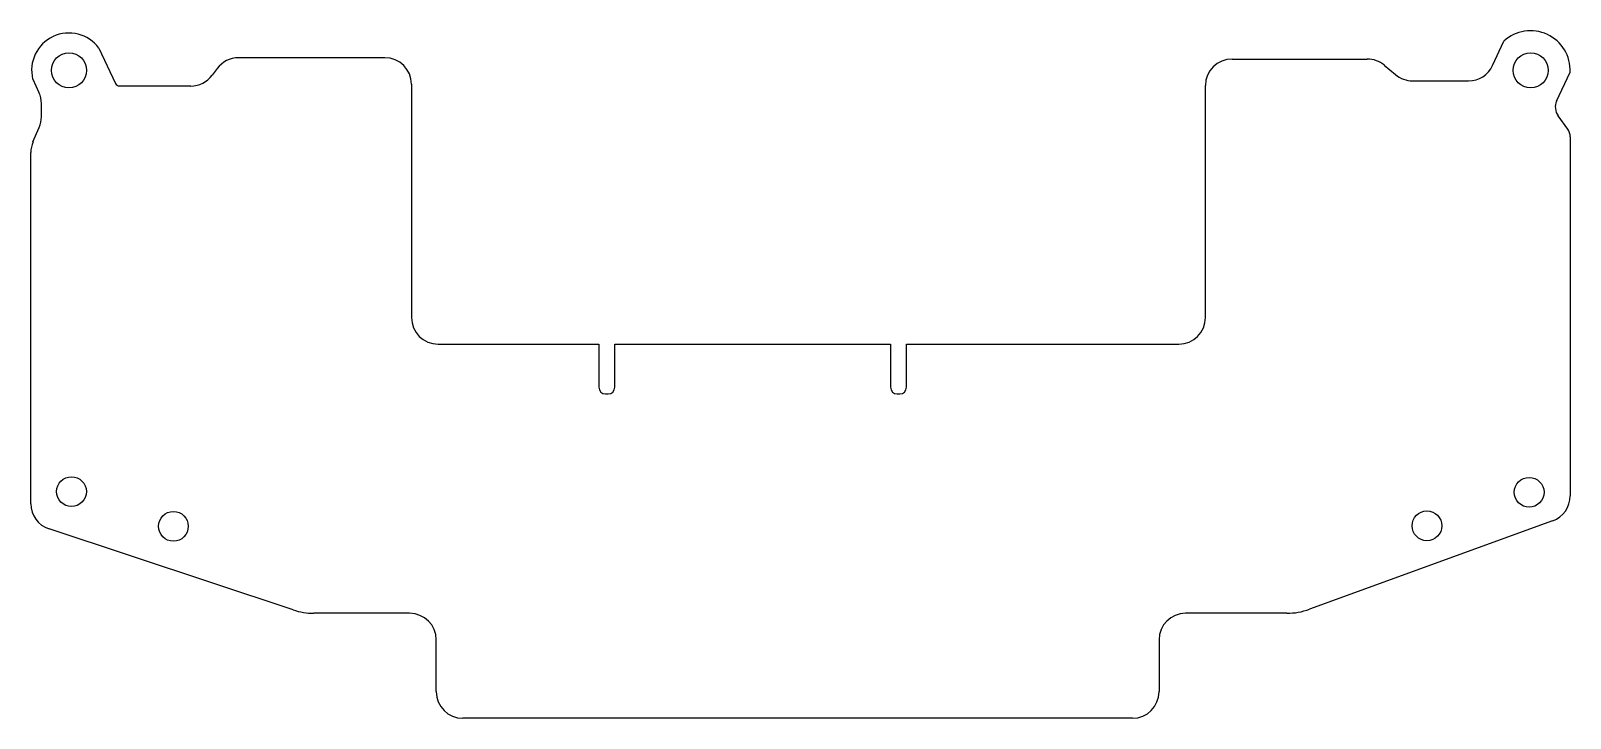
# Model space of a CAD drawing. Header units: millimetres. Extents: x -57 to 59, y -25 to 26.
import ezdxf

# ---------------------------------------------------------------- set-up
doc = ezdxf.new("R2010")
doc.units = ezdxf.units.MM
doc.layers.add('Sketch', color=7, linetype='CONTINUOUS')

msp = doc.modelspace()

# ---------------------------------------------------------------- linework, layer by layer
at = {"layer": 'Sketch'}
for p, q in [((52.96, 23.8), (53.81, 25.63)), ((-51.92, 25.1), (-50.68, 22.43)), ((-30.4, 24.38), (-41.42, 24.38)), ((-43.03, 23.57), (-43.4, 23.07)), ((33.35, 24.28), (43.53, 24.28)), ((44.81, 23.81), (45.65, 23.11)), ((57.78, 21.12), (58.8, 23.3)), ((-56.91, 22.77), (-56.44, 21.77)), ((-45.01, 22.25), (-50.4, 22.25)), ((-28.4, 22.38), (-28.4, 4.83)), ((31.35, 4.83), (31.35, 22.28)), ((46.94, 22.64), (51.15, 22.64)), ((-56.25, 19.93), (-56.25, 20.93)), ((58.61, 19.01), (57.89, 20.01)), ((-56.89, 18.05), (-56.42, 19.13)), ((58.8, 18.42), (58.8, -8.58)), ((-57.05, -9.18), (-57.05, 17.25)), ((-26.4, 2.83), (-14.3, 2.83)), ((-14.3, 2.83), (-14.3, -0.42)), ((-13.1, -0.42), (-13.1, 2.83)), ((-13.1, 2.83), (7.65, 2.83)), ((7.65, 2.83), (7.65, -0.42)), ((8.85, -0.42), (8.85, 2.83)), ((8.85, 2.83), (29.35, 2.83)), ((-13.8, -0.92), (-13.6, -0.92)), ((8.15, -0.92), (8.35, -0.92)), ((-37.31, -17.16), (-55.68, -11.08)), ((57.48, -10.46), (39.18, -17.12)), ((-28.54, -17.42), (-35.74, -17.42)), ((37.47, -17.42), (29.86, -17.42)), ((-26.54, -23.32), (-26.54, -19.42)), ((27.86, -19.42), (27.86, -23.32)), ((25.86, -25.32), (-24.54, -25.32))]:
    msp.add_line(p, q, dxfattribs=at)
for centre, radius in [((-54.18, 23.43), 1.32), ((55.82, 23.43), 1.32), ((-53.99, -8.27), 1.12), ((55.71, -8.32), 1.12), ((-46.32, -10.88), 1.12), ((48.02, -10.84), 1.12)]:
    msp.add_circle(centre, radius, dxfattribs=at)
for centre, radius, start, end in [((-54.18, 23.43), 2.81, 36.495, -166.495), ((55.82, 23.43), 2.98, -2.4472, 132.4472), ((-41.42, 22.38), 2, 90, 143.6554), ((-30.4, 22.38), 2, 0, 90), ((33.35, 22.28), 2, 90, 180), ((43.53, 22.28), 2, 50, 90), ((51.15, 24.64), 2, -90, -25), ((-50.4, 22.56), 0.303, -155, -90), ((-45.01, 24.25), 2, -90, -36.3446), ((46.94, 24.64), 2, -130, -90), ((-58.25, 20.93), 2, 0, 25), ((58.79, 20.66), 1.11, 155, -144.1942), ((-58.25, 19.93), 2, -23.4656, 0), ((57.8, 18.42), 1, 0, 35.8058), ((-55.05, 17.25), 2, 156.5344, 180), ((-26.4, 4.83), 2, 180, -90), ((29.35, 4.83), 2, -90, 0), ((-13.8, -0.42), 0.5, 180, -90), ((-13.6, -0.42), 0.5, -90, 0), ((8.15, -0.42), 0.5, 180, -90), ((8.35, -0.42), 0.5, -90, 0), ((-55.05, -9.18), 2, 180, -108.3242), ((56.8, -8.58), 2, -70, 0), ((-35.74, -12.42), 5, -108.3242, -90), ((37.47, -12.42), 5, -90, -70), ((-28.54, -19.42), 2, 0, 90), ((29.86, -19.42), 2, 90, 180), ((-24.54, -23.32), 2, 180, -90), ((25.86, -23.32), 2, -90, 0)]:
    msp.add_arc(centre, radius, start, end, dxfattribs=at)

doc.saveas('drawing.dxf')
